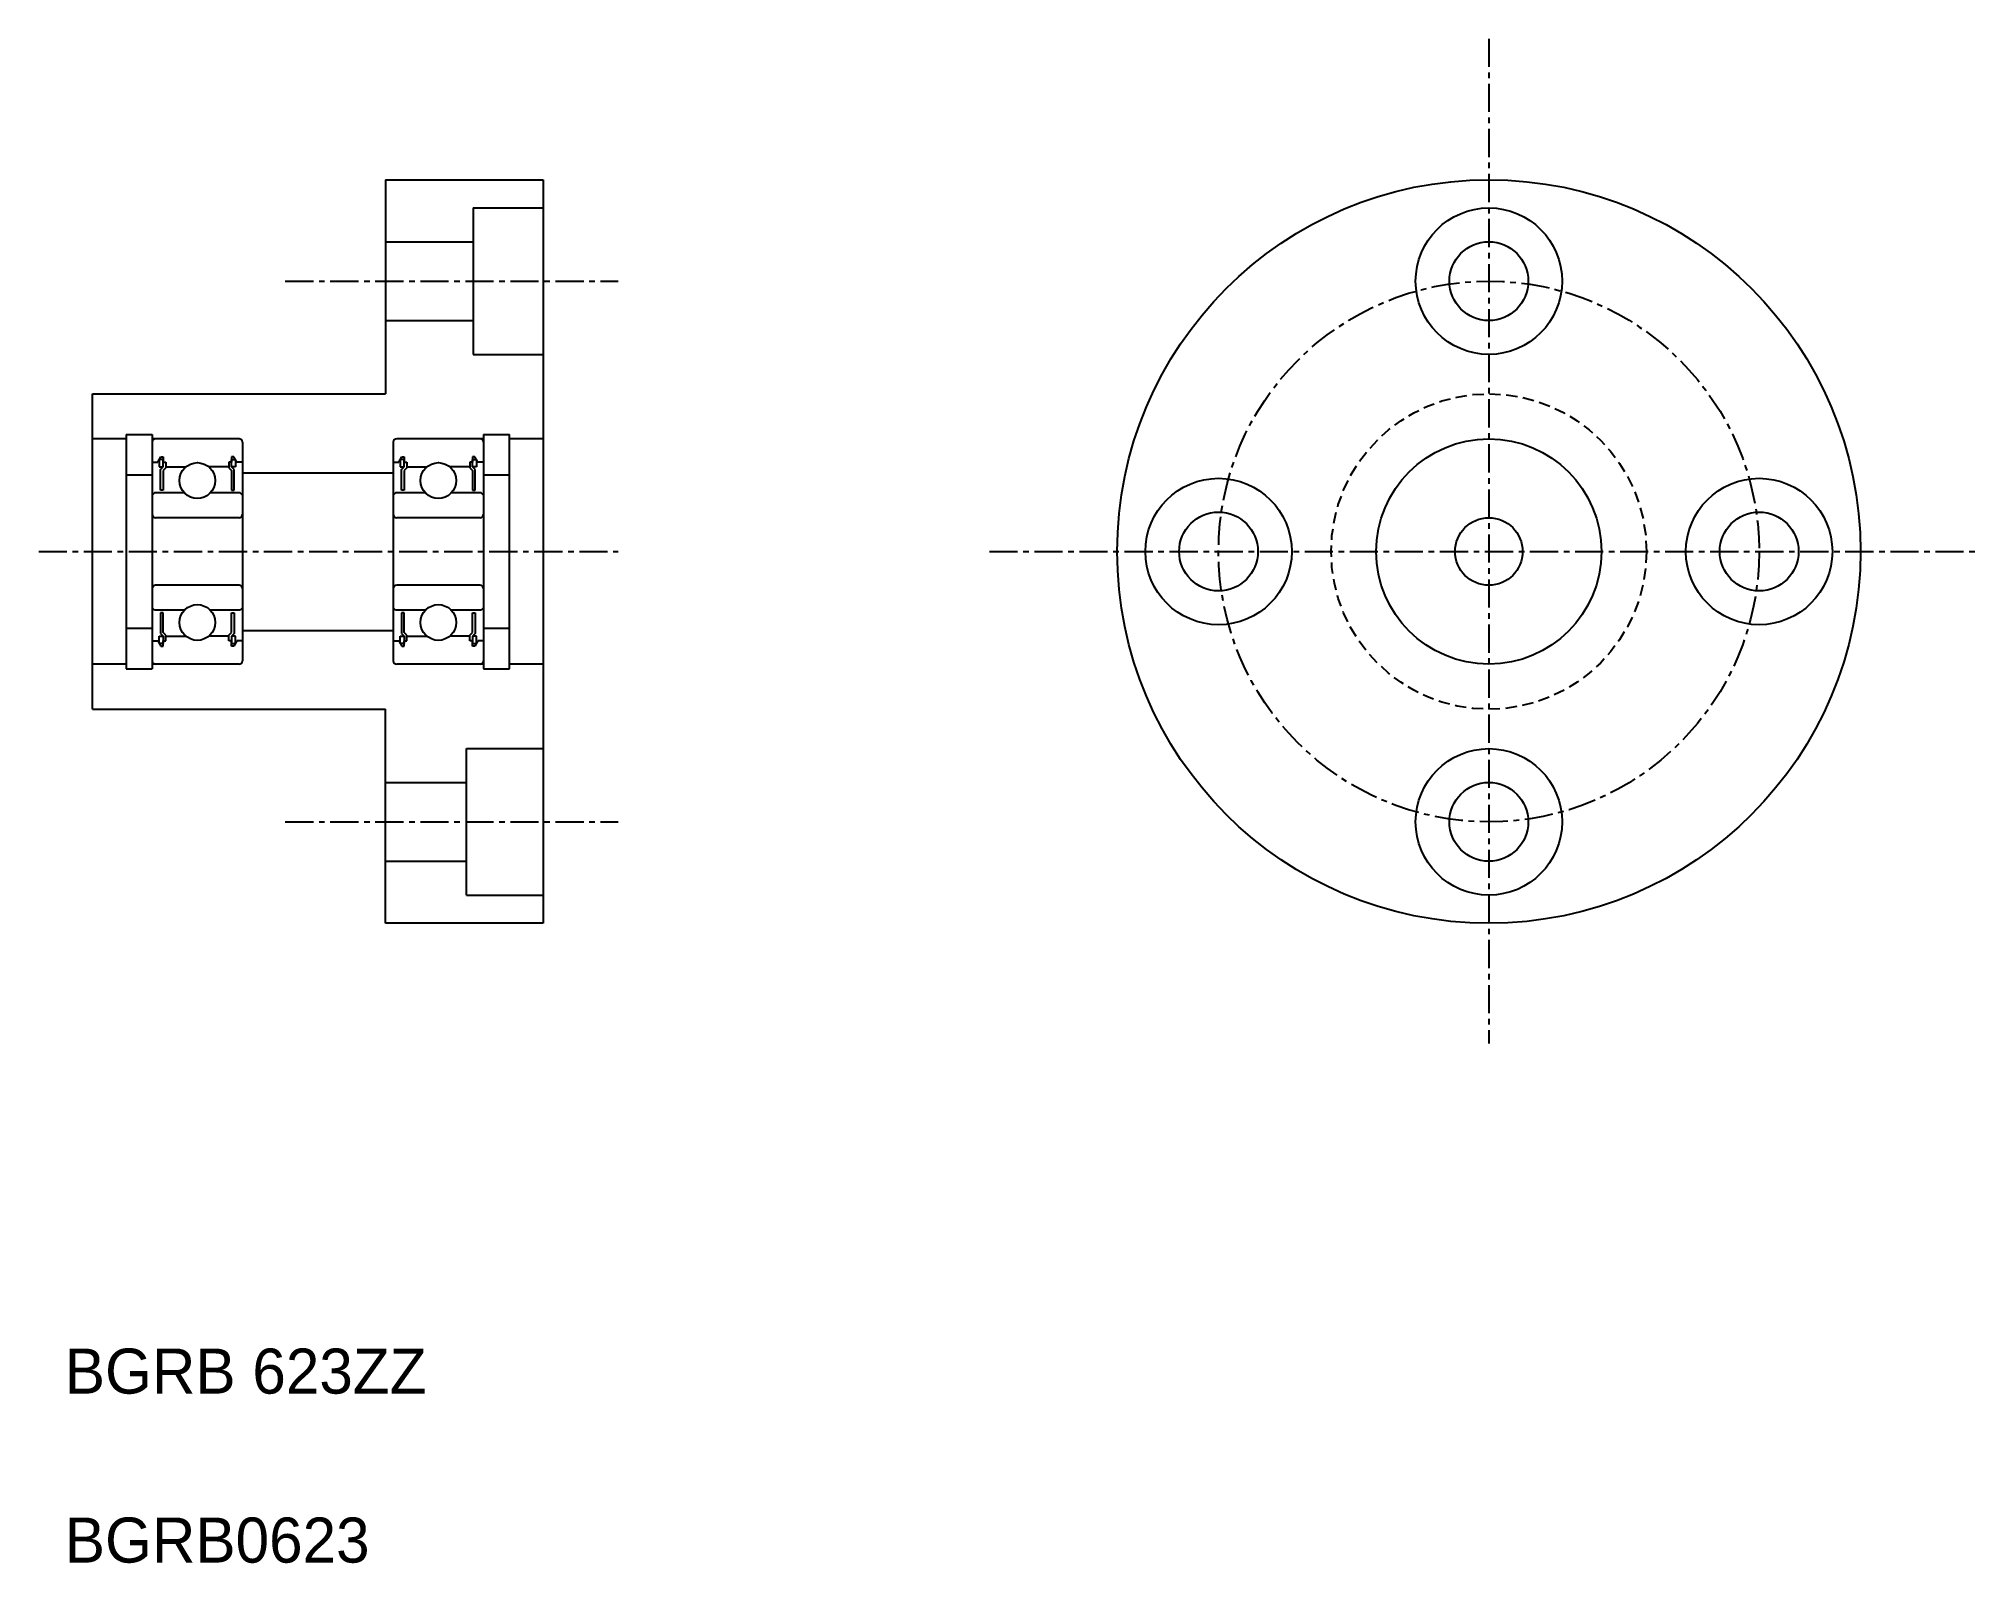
# Model space of a CAD drawing. Extents: x 108.3 to 194.3, y 75.6 to 143.2.
import ezdxf

# ---------------------------------------------------------------- set-up
doc = ezdxf.new("R2010")
doc.units = 0
doc.linetypes.add('CENTER', pattern=[2, 1.25, -0.25, 0.25, -0.25])
doc.linetypes.add('DASHED', pattern=[0.75, 0.5, -0.25])
doc.layers.get('0').update_dxf_attribs({"linetype": 'CONTINUOUS'})
doc.layers.add('CENTER', color=1, linetype='CENTER')

msp = doc.modelspace()

# ---------------------------------------------------------------- linework, layer by layer
at = {"color": 7, "linetype": 'CONTINUOUS'}
for p, q in [((123.689, 136.956), (130.689, 136.956)), ((123.689, 136.956), (123.689, 127.456)), ((130.689, 136.956), (130.689, 103.956)), ((127.589, 135.706), (127.589, 129.206)), ((127.589, 135.706), (130.689, 135.706)), ((123.689, 134.206), (127.589, 134.206)), ((123.689, 130.706), (127.589, 130.706)), ((127.589, 129.206), (130.689, 129.206)), ((110.689, 113.456), (110.689, 127.456)), ((110.689, 127.456), (123.689, 127.456)), ((112.179, 125.656), (112.179, 115.256)), ((112.179, 125.656), (113.339, 125.656)), ((113.339, 125.656), (113.339, 115.256)), ((128.039, 125.656), (128.039, 115.256)), ((128.039, 125.656), (129.199, 125.656)), ((129.199, 115.256), (129.199, 125.656)), ((112.179, 125.456), (110.689, 125.456)), ((117.189, 125.456), (113.339, 125.456)), ((117.339, 125.306), (117.339, 115.606)), ((124.039, 125.306), (124.039, 115.606)), ((128.039, 125.456), (124.189, 125.456)), ((130.689, 125.456), (129.199, 125.456)), ((112.179, 123.856), (113.339, 123.856)), ((113.339, 124.446), (113.369, 124.416)), ((113.369, 124.416), (113.58, 124.416)), ((113.58, 124.416), (113.719, 124.658)), ((113.821, 124.537), (113.65, 124.537)), ((113.65, 124.537), (113.65, 124.216)), ((113.65, 124.216), (113.821, 124.216)), ((113.701, 124.096), (113.821, 124.216)), ((113.701, 123.172), (113.701, 124.096)), ((113.719, 124.658), (113.821, 124.658)), ((113.821, 124.658), (113.821, 124.416)), ((113.821, 124.216), (113.821, 124.537)), ((113.821, 124.416), (113.942, 124.416)), ((113.942, 124.166), (113.821, 124.046)), ((113.821, 124.046), (113.821, 123.172)), ((113.942, 124.416), (113.942, 124.166)), ((113.942, 124.246), (113.972, 124.216)), ((113.972, 124.216), (114.831, 124.216)), ((116.706, 124.216), (115.847, 124.216)), ((116.736, 124.246), (116.706, 124.216)), ((116.856, 124.416), (116.736, 124.416)), ((116.736, 124.416), (116.736, 124.166)), ((116.736, 124.166), (116.856, 124.046)), ((116.856, 124.658), (116.856, 124.416)), ((116.958, 124.658), (116.856, 124.658)), ((116.856, 124.537), (117.028, 124.537)), ((116.856, 124.216), (116.856, 124.537)), ((117.028, 124.216), (116.856, 124.216)), ((116.977, 124.096), (116.856, 124.216)), ((116.856, 124.046), (116.856, 123.172)), ((117.098, 124.416), (116.958, 124.658)), ((116.977, 123.172), (116.977, 124.096)), ((117.028, 124.537), (117.028, 124.216)), ((117.309, 124.416), (117.098, 124.416)), ((117.339, 124.446), (117.309, 124.416)), ((117.339, 123.956), (124.039, 123.956)), ((124.039, 124.446), (124.069, 124.416)), ((124.069, 124.416), (124.28, 124.416)), ((124.28, 124.416), (124.419, 124.658)), ((124.521, 124.537), (124.35, 124.537)), ((124.35, 124.537), (124.35, 124.216)), ((124.35, 124.216), (124.521, 124.216)), ((124.401, 124.096), (124.521, 124.216)), ((124.401, 123.172), (124.401, 124.096)), ((124.419, 124.658), (124.521, 124.658)), ((124.521, 124.658), (124.521, 124.416)), ((124.521, 124.216), (124.521, 124.537)), ((124.521, 124.416), (124.642, 124.416)), ((124.642, 124.166), (124.521, 124.046)), ((124.521, 124.046), (124.521, 123.172)), ((124.642, 124.416), (124.642, 124.166)), ((124.642, 124.246), (124.672, 124.216)), ((124.672, 124.216), (125.531, 124.216)), ((127.406, 124.216), (126.547, 124.216)), ((127.436, 124.246), (127.406, 124.216)), ((127.436, 124.416), (127.436, 124.166)), ((127.556, 124.416), (127.436, 124.416)), ((127.436, 124.166), (127.556, 124.046)), ((127.658, 124.658), (127.556, 124.658)), ((127.556, 124.658), (127.556, 124.416)), ((127.556, 124.216), (127.556, 124.537)), ((127.556, 124.537), (127.728, 124.537)), ((127.677, 124.096), (127.556, 124.216)), ((127.728, 124.216), (127.556, 124.216)), ((127.556, 124.046), (127.556, 123.172)), ((127.798, 124.416), (127.658, 124.658)), ((127.677, 123.172), (127.677, 124.096)), ((127.728, 124.537), (127.728, 124.216)), ((128.009, 124.416), (127.798, 124.416)), ((128.039, 124.446), (128.009, 124.416)), ((128.039, 123.856), (129.199, 123.856)), ((113.439, 123.056), (113.339, 122.956)), ((114.767, 123.056), (113.439, 123.056)), ((113.821, 123.172), (113.701, 123.172)), ((117.239, 123.056), (115.911, 123.056)), ((116.856, 123.172), (116.977, 123.172)), ((117.339, 122.956), (117.239, 123.056)), ((124.139, 123.056), (124.039, 122.956)), ((125.467, 123.056), (124.139, 123.056)), ((124.521, 123.172), (124.401, 123.172)), ((127.939, 123.056), (126.611, 123.056)), ((127.556, 123.172), (127.677, 123.172)), ((128.039, 122.956), (127.939, 123.056)), ((124.039, 122.881), (124.039, 122.882)), ((117.189, 121.956), (113.489, 121.956)), ((127.889, 121.956), (124.189, 121.956)), ((124.039, 120.456), (124.039, 120.456)), ((117.189, 118.956), (113.489, 118.956)), ((127.889, 118.956), (124.189, 118.956)), ((113.439, 117.856), (113.339, 117.956)), ((114.767, 117.856), (113.439, 117.856)), ((117.239, 117.856), (115.911, 117.856)), ((117.339, 117.956), (117.239, 117.856)), ((124.139, 117.856), (124.039, 117.956)), ((125.467, 117.856), (124.139, 117.856)), ((127.939, 117.856), (126.611, 117.856)), ((128.039, 117.956), (127.939, 117.856)), ((112.179, 117.056), (113.339, 117.056)), ((113.701, 117.74), (113.701, 116.817)), ((113.821, 117.74), (113.701, 117.74)), ((113.821, 116.867), (113.821, 117.74)), ((116.856, 116.867), (116.856, 117.74)), ((116.856, 117.74), (116.977, 117.74)), ((116.977, 117.74), (116.977, 116.817)), ((117.339, 116.956), (124.039, 116.956)), ((124.521, 117.74), (124.401, 117.74)), ((124.401, 117.74), (124.401, 116.817)), ((124.521, 116.867), (124.521, 117.74)), ((127.556, 116.867), (127.556, 117.74)), ((127.556, 117.74), (127.677, 117.74)), ((127.677, 117.74), (127.677, 116.817)), ((128.039, 117.056), (129.199, 117.056)), ((113.339, 116.466), (113.369, 116.496)), ((113.369, 116.496), (113.58, 116.496)), ((113.58, 116.496), (113.719, 116.255)), ((113.65, 116.696), (113.821, 116.696)), ((113.65, 116.376), (113.65, 116.696)), ((113.821, 116.376), (113.65, 116.376)), ((113.701, 116.817), (113.821, 116.696)), ((113.719, 116.255), (113.821, 116.255)), ((113.942, 116.746), (113.821, 116.867)), ((113.821, 116.696), (113.821, 116.376)), ((113.821, 116.496), (113.942, 116.496)), ((113.821, 116.255), (113.821, 116.496)), ((113.942, 116.496), (113.942, 116.746)), ((113.942, 116.666), (113.972, 116.696)), ((113.972, 116.696), (114.831, 116.696)), ((116.706, 116.696), (115.847, 116.696)), ((116.736, 116.666), (116.706, 116.696)), ((116.736, 116.746), (116.856, 116.867)), ((116.736, 116.496), (116.736, 116.746)), ((116.856, 116.496), (116.736, 116.496)), ((116.977, 116.817), (116.856, 116.696)), ((116.856, 116.696), (116.856, 116.376)), ((117.028, 116.696), (116.856, 116.696)), ((116.856, 116.255), (116.856, 116.496)), ((116.856, 116.376), (117.028, 116.376)), ((116.958, 116.255), (116.856, 116.255)), ((117.098, 116.496), (116.958, 116.255)), ((117.028, 116.376), (117.028, 116.696)), ((117.309, 116.496), (117.098, 116.496)), ((117.339, 116.466), (117.309, 116.496)), ((124.039, 116.466), (124.069, 116.496)), ((124.069, 116.496), (124.28, 116.496)), ((124.28, 116.496), (124.419, 116.255)), ((124.35, 116.696), (124.521, 116.696)), ((124.35, 116.376), (124.35, 116.696)), ((124.521, 116.376), (124.35, 116.376)), ((124.401, 116.817), (124.521, 116.696)), ((124.419, 116.255), (124.521, 116.255)), ((124.642, 116.746), (124.521, 116.867)), ((124.521, 116.696), (124.521, 116.376)), ((124.521, 116.496), (124.642, 116.496)), ((124.521, 116.255), (124.521, 116.496)), ((124.642, 116.496), (124.642, 116.746)), ((124.642, 116.666), (124.672, 116.696)), ((124.672, 116.696), (125.531, 116.696)), ((127.406, 116.696), (126.547, 116.696)), ((127.436, 116.666), (127.406, 116.696)), ((127.436, 116.746), (127.556, 116.867)), ((127.436, 116.496), (127.436, 116.746)), ((127.556, 116.496), (127.436, 116.496)), ((127.677, 116.817), (127.556, 116.696)), ((127.728, 116.696), (127.556, 116.696)), ((127.556, 116.696), (127.556, 116.376)), ((127.556, 116.255), (127.556, 116.496)), ((127.556, 116.376), (127.728, 116.376)), ((127.658, 116.255), (127.556, 116.255)), ((127.798, 116.496), (127.658, 116.255)), ((127.728, 116.376), (127.728, 116.696)), ((128.009, 116.496), (127.798, 116.496)), ((128.039, 116.466), (128.009, 116.496)), ((112.179, 115.456), (110.689, 115.456)), ((112.179, 115.256), (113.339, 115.256)), ((117.189, 115.456), (113.339, 115.456)), ((128.039, 115.456), (124.189, 115.456)), ((128.039, 115.256), (129.199, 115.256)), ((130.689, 115.456), (129.199, 115.456)), ((110.689, 113.456), (123.689, 113.456)), ((123.689, 103.956), (123.689, 113.456)), ((127.289, 105.206), (127.289, 111.706)), ((127.289, 111.706), (130.689, 111.706)), ((123.689, 110.206), (127.289, 110.206)), ((123.689, 106.706), (127.289, 106.706)), ((127.289, 105.206), (130.689, 105.206)), ((130.689, 103.956), (123.689, 103.956))]:
    msp.add_line(p, q, dxfattribs=at)
for centre, radius in [((172.676, 120.456), 16.5), ((172.676, 132.456), 3.25), ((172.676, 132.456), 1.75), ((172.676, 120.456), 5), ((115.339, 123.606), 0.794), ((126.039, 123.606), 0.794), ((160.676, 120.456), 3.25), ((184.676, 120.456), 3.25), ((160.676, 120.456), 1.75), ((184.676, 120.456), 1.75), ((172.676, 120.456), 1.5), ((115.339, 117.306), 0.794), ((126.039, 117.306), 0.794), ((172.676, 108.456), 3.25), ((172.676, 108.456), 1.75)]:
    msp.add_circle(centre, radius, dxfattribs=at)
at = {"color": 3, "linetype": 'DASHED'}
msp.add_circle((172.676, 120.456), 7, dxfattribs=at)
at = {"color": 7, "linetype": 'CONTINUOUS'}
for centre, start, end in [((113.489, 125.306), 90, 179.99998), ((117.189, 125.306), 359.99999, 90), ((124.189, 125.306), 90, 179.99998), ((127.889, 125.306), 359.99999, 90), ((113.489, 122.106), 179.99998, 270), ((117.189, 122.106), 270, 359.99999), ((124.189, 122.106), 179.99998, 270), ((127.889, 122.106), 270, 359.99999), ((113.489, 118.806), 90, 179.99999), ((117.189, 118.806), 360, 90), ((124.189, 118.806), 90, 179.99999), ((127.889, 118.806), 360, 90), ((113.489, 115.606), 179.99999, 270), ((117.189, 115.606), 270, 360), ((124.189, 115.606), 179.99999, 270), ((127.889, 115.606), 270, 360)]:
    msp.add_arc(centre, 0.15, start, end, dxfattribs=at)
at = {"layer": 'CENTER', "color": 1, "linetype": 'CENTER'}
for p, q in [((172.676, 143.216), (172.676, 98.627)), ((119.241, 132.456), (134.02, 132.456)), ((108.298, 120.456), (134.02, 120.456)), ((150.502, 120.456), (194.271, 120.456)), ((119.241, 108.456), (134.02, 108.456))]:
    msp.add_line(p, q, dxfattribs=at)
msp.add_circle((172.676, 120.456), 12, dxfattribs=at)

# ---------------------------------------------------------------- texts
at = {"color": 7, "linetype": 'CONTINUOUS'}
for s, p in [('BGRB 623ZZ', (109.458, 83.079)), ('BGRB0623', (109.458, 75.579))]:
    msp.add_text(s, height=2, dxfattribs=at).set_placement(p)

doc.saveas('drawing.dxf')
